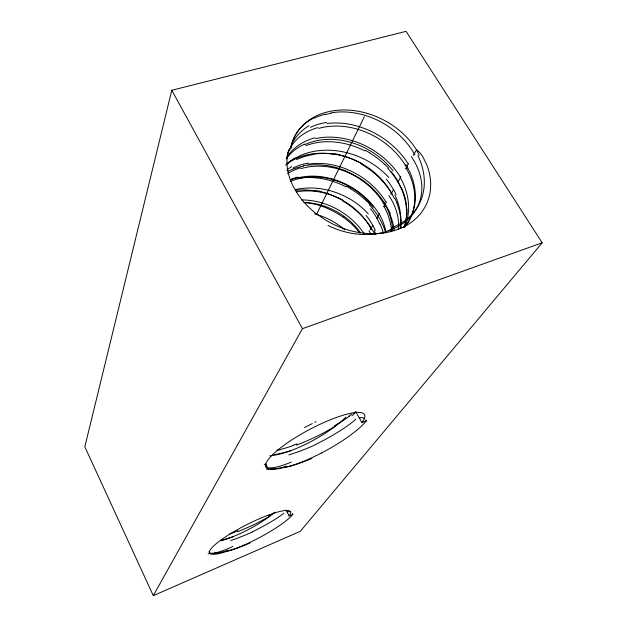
<?xml version="1.0" encoding="UTF-8"?>
<svg xmlns="http://www.w3.org/2000/svg" width="627" height="627" viewBox="0 0 627 627"><rect width="100%" height="100%" fill="white"/><g stroke="black" fill="none" stroke-linecap="round" stroke-linejoin="round"><path stroke-width="0.94" d="M401.053 228.244L401.021 220.39M171.79 90.272L84.833 446.816L153.294 595.65L300.286 531.328L542.167 242.79L406.077 31.35L171.79 90.272L302.449 328.666L153.294 595.65M316.572 214.363L364.342 116.7M370.33 229.921L372.908 225.383A64.134 53.311 31.5 0 1 375.291 230.313M376.89 218.478L379.578 213.823M383.685 206.698L386.467 201.878M390.715 194.511L393.591 189.534A67.481 54.996 31.4 0 1 396.115 194.668M397.988 181.908L400.959 176.759M405.504 168.867L408.545 163.467M413.318 155.402L416.493 149.837M287.393 466.519L287.417 466.496A55.803 12.705 -28 0 1 271.946 455.327A55.803 12.705 -28 0 1 335.986 417.606A55.803 12.705 -28 0 1 361.834 422.661L366.38 420.819A5.502 4.804 42.9 0 0 365.831 419.957M349.145 416.038L351.551 414.173M288.318 162.636L291.673 160.394M334.324 425.882L337.608 423.883M268.356 516.225L270.958 514.72M321.486 452.968L319.59 453.948A55.544 12.595 -28 0 1 312.019 457.632A53.491 12.109 -28 0 1 296.963 463.909L291.39 465.743A31.381 6.999 -27.8 0 1 289.831 466.167L287.417 466.606M229.161 550.577A45.434 8.37 -27 0 1 213.454 546.117A45.434 8.37 -27 0 1 264.625 516.538A45.434 8.37 -27 0 1 289.086 515.943L292.903 514.297A4.491 4.13 47.9 0 0 292.464 513.576M237.382 547.88L232.625 549.652A25.668 4.648 -26.9 0 1 231.285 550.091L229.176 550.647M234.717 531.978L237.892 530.763M293.17 445.295L296.979 443.9M302.449 328.666L542.167 242.79M225.939 550.921L228.706 550.138M276.985 450.123L278.67 449.731M283.365 467.076L286.617 466.316M325.319 114.443L331.056 113.385M295.348 178.272L299.777 177.48M303.335 165.653L307.794 165.003M214.042 553.249L216.119 553.006M269.602 468.737L271.977 468.706M271.562 469.427L272.627 469.552M307.645 202.764L316.956 204.661L326.111 207.725M326.44 165.418L335.923 167.433L345.258 170.622M315.287 190.342L320.029 191.274M334.512 153.686L339.215 154.657M338.509 197.905L342.898 200.24M357.602 161.366L361.975 163.71M346.441 186.297L350.806 188.751M365.243 150.245L369.515 152.651M362.767 180.231L370.573 186.462L377.525 193.516M343.235 217.083L350.854 223.181L357.609 230.101M385.009 164.533L388.395 168.005M366.646 200.93L370.095 204.496M356.05 412.143L359.255 417.966M361.834 422.661L359.349 417.864A5.502 4.804 42.9 0 1 364.6 418.726M265.425 463.463L268.552 469.552M286.061 510.041L287.064 512M289.086 515.943L287.127 511.938A4.491 4.13 47.9 0 1 289.854 511.765M388.348 209.536L390.331 213.823M395.057 198.587L396.907 202.858M406.837 209.034L406.884 213.321M291.39 462.068A55.897 11.874 -30.9 0 1 265.284 465.728M232.938 546.493A45.536 7.853 -30 0 1 209.01 551.595M416.406 149.861A71.196 56.743 31.3 0 1 419.181 155.182M330.852 112.899A70.843 56.54 31.4 0 1 414.886 154.885M237.374 547.896A43.584 7.994 -27 0 0 249.993 542.355A45.246 8.308 -27 0 0 256.255 539.267L257.807 538.468A48.42 8.919 -27 0 0 292.856 514.32M250.016 542.998A48.898 10.369 -24.3 0 1 227.577 551.125M264.218 464.348A44.901 7.979 -26.2 0 1 266.193 464.921M267.141 468.165A45.003 11.701 -29 0 1 268.677 469.309M274.869 512.149A45.387 11.184 -27.8 0 1 221.065 540.787M283.812 513.247A45.481 6.38 -25.8 0 1 252.446 531.821M252.595 531.884A45.45 8.559 -23.8 0 1 230.736 540.545M233.322 536.618A45.387 10.173 -24.4 0 1 220.939 540.333M234.592 532.229A50.207 11.255 -24.2 0 1 229.819 533.945M269.822 516.092A49.243 10.11 -23.8 0 1 237.484 531.735M273.983 513.105A50.082 8.19 -24.5 0 1 271.499 514.61M208.807 553.837A48.812 11.647 -27.5 0 1 208.133 553.704M225.634 551.188A49.58 11.255 -25 0 1 215.782 553.233M311.893 458.462A60.09 15.557 -25.4 0 1 285.481 467.366M366.325 420.842A59.471 13.528 -28 0 1 321.494 453M346.026 417.104A55.693 16.169 -29.1 0 1 269.908 455.79M355.791 412.096A55.764 10.925 -26.2 0 1 351.888 415.803M316.094 421.595A55.529 11.756 -26 0 1 314.84 422.269M312.301 423.593A55.529 11.756 -26 0 1 304.44 427.481M355.932 419.134A55.858 10.455 -26.6 0 1 315.428 444.574M315.467 444.731A55.827 13.261 -24.8 0 1 288.796 454.881M291.79 450.366A55.725 15.213 -25.5 0 1 274.062 454.622M293.013 445.585A61.65 16.905 -25.4 0 1 278.372 450.037M335.649 425.96A60.458 15.463 -24.9 0 1 296.422 445.084M349.67 415.92A61.493 13.136 -25.4 0 1 338.094 423.844M355.956 411.625A60.364 11.991 -26.1 0 1 353.863 413.459M268.717 469.38A59.941 16.851 -28.7 0 1 266.624 469.184M283.059 467.366A60.929 16.623 -26.2 0 1 271.663 468.925M390.394 231.606A74.762 58.068 27.3 0 0 430.522 189.299L430.569 187.755A71.509 55.521 27.5 0 0 430.255 178.06L429.589 174.134A65.09 50.466 27.7 0 0 427.003 165.473C424.33 159.971 421.822 152.972 416.399 149.688A71 55.09 27.2 0 0 344.787 109.976A71 55.09 27.2 0 0 290.685 148.481C285.983 152.808 286.986 161.217 287.19 167.15A69.315 53.946 27.1 0 0 294.808 189.244A74.127 57.606 27.3 0 0 305.937 204.308A73.147 56.869 27.2 0 0 315.984 213.486L325.711 220.148A76.682 59.526 27.3 0 0 341.707 227.867L347.272 229.764A76.282 59.228 27.3 0 0 390.425 231.669M290.724 148.489A71.188 52.676 26.7 0 1 292.989 140.291A71.117 52.887 29.3 0 1 314.229 117.813M314.425 118.056A71.039 53.154 30.2 0 1 325.225 114.279M417.848 155.504A71.031 56.885 30.9 0 1 391.326 227.773M392.149 229.482A70.569 56.696 23.6 0 1 327.999 225.454M286.751 158.882A70.569 56.696 23.6 0 1 289.196 149.406M291.132 144.97A70.569 56.696 23.6 0 1 308.946 125.682M310.42 127.305A70.248 52.637 29.5 0 1 326.691 122.445M327.129 123.503A70.083 53.036 30.7 0 1 407.84 163.428M405.834 164.54A69.621 56.116 31.2 0 1 404.25 227.476M318.728 128.386A69.589 55.889 31.5 0 1 407.158 168.373M406.343 168.585A69.307 56.54 25 0 1 404.995 226.864M288.114 152.165A69.887 52.692 30.1 0 1 317.897 127.626M411.21 156.484A70.412 53.844 22.7 0 1 388.121 230.618M287.519 156.147A69.135 52.597 23.9 0 1 314.934 137.775M315.647 138.583A68.829 52.456 30.5 0 1 400.332 176.955M399.987 177.096A68.578 55.56 31.3 0 1 404.415 227.405A70.036 57.668 28.7 0 0 406.798 213.305M286.461 158.694A68.664 52.065 29.6 0 1 304.777 144.085M305.106 144.469A68.429 54.996 32 0 1 393.027 170.826M305.929 145.644A68.57 52.166 29.9 0 1 364.93 150.927M287.722 163.788A67.81 52.182 23.6 0 1 388.92 177.629M386.271 179.118A67.512 54.659 31.9 0 1 393.442 189.581M394.932 194.966A67.332 55.121 31 0 1 400.191 228.04M286.86 170.027A66.917 54.933 23.5 0 1 291.673 166.555M292.974 168.012A66.634 51.273 29.5 0 1 308.555 163.091M308.931 164.031A66.478 51.626 30.8 0 1 385.793 201.769M384.022 202.795A66.062 54.384 31.3 0 1 392.714 230.352M312.348 154.485A67.16 54.768 31.6 0 1 392.094 194.08M296.595 159.634A67.324 51.9 30.6 0 1 312.434 154.704M285.646 165.254A67.645 51.579 29.2 0 1 295.082 157.949M401.351 187.551A68.037 55.638 23.9 0 1 403.78 227.538M398.067 181.885A68.194 55.482 31.1 0 1 400.959 187.645M391.311 171.759A68.225 55.309 31.5 0 1 398.153 181.861M301.101 168.585A66.031 54.181 31.6 0 1 385.158 206.228M384.077 206.565A65.843 54.768 29.6 0 1 391.624 231.653M287.605 173.577A66.297 51.312 30.2 0 1 300.349 167.911M388.881 195.538A66.775 52.362 22.6 0 1 398.388 229.513M290.152 179.839A65.631 51.195 23.8 0 1 297.629 177.073M298.28 177.77A65.349 51.061 30.6 0 1 379.022 214.003M379.249 213.94A65.184 53.883 31.4 0 1 386.075 232.445M295.529 189.581A64.424 50.779 23.5 0 1 368.347 214.026M366.003 215.374A64.166 53.005 32.1 0 1 372.783 225.422M370.565 208.752A64.808 53.593 31.6 0 1 377.015 218.439A64.777 53.765 31.2 0 1 379.68 223.996M290.348 181.462A65.098 53.319 32.2 0 1 373.261 207.294M374.241 230.587A64.001 53.42 31.1 0 1 375.879 234.49M301.281 199.942A63.225 50.231 30.9 0 1 364.318 234.004M296.312 191.901A63.844 53.099 31.7 0 1 371.552 229.482M380.025 223.91A64.636 53.906 23.8 0 1 383.395 233.432M304.283 202.466A62.825 52.535 31.8 0 1 360.094 232.241M368.942 230.736A63.499 51.187 22.1 0 1 371.137 234.412M314.566 213.878A62.206 49.682 30.7 0 1 344.787 229.882M369.421 152.808A69.769 55.38 32.4 0 1 384.876 164.642M387.807 168.412A68.656 55.294 32 0 1 406.437 208.979M287.111 163.671A70.467 53.656 27.8 0 1 288.389 162.706M291.97 160.731A69.354 53.076 29.4 0 1 334.536 154.328M339.207 154.838A70.78 55.685 32.1 0 1 357.531 161.531M361.614 164.36A69.503 55.497 32.4 0 1 394.508 198.72M396.766 202.882A70.796 58.256 30.6 0 1 400.919 220.375M287.989 171.312A69.965 53.75 27.6 0 1 303.578 166.171M307.849 165.152A71.251 55.678 31.2 0 1 326.455 165.599M345.203 170.795A71.259 56.971 32.4 0 1 362.657 180.372M377.383 193.61A71.384 58.429 32 0 1 388.207 209.575M389.743 213.948A70.114 58.037 30.9 0 1 394.352 230.752M291.124 179.487A71.447 55.678 29.7 0 1 295.411 178.405M300.004 178.068A70.153 55.2 31 0 1 346.167 186.885M350.72 188.907A71.376 57.974 32.5 0 1 366.513 201.04M369.522 204.904A70.122 57.723 32.1 0 1 385.746 232.766M295.301 190.412A69.715 54.745 29.5 0 1 315.303 190.953M320.013 191.447A70.992 57.19 32.3 0 1 338.439 198.069M342.561 200.875A69.534 56.791 32.6 0 1 374.97 234.647M303.93 202.497A69.754 55.834 31.3 0 1 307.653 202.929M326.064 207.89A69.573 56.885 32.6 0 1 343.134 217.216M357.484 230.187A69.511 58.084 32.1 0 1 359.914 233.15"/></g></svg>
